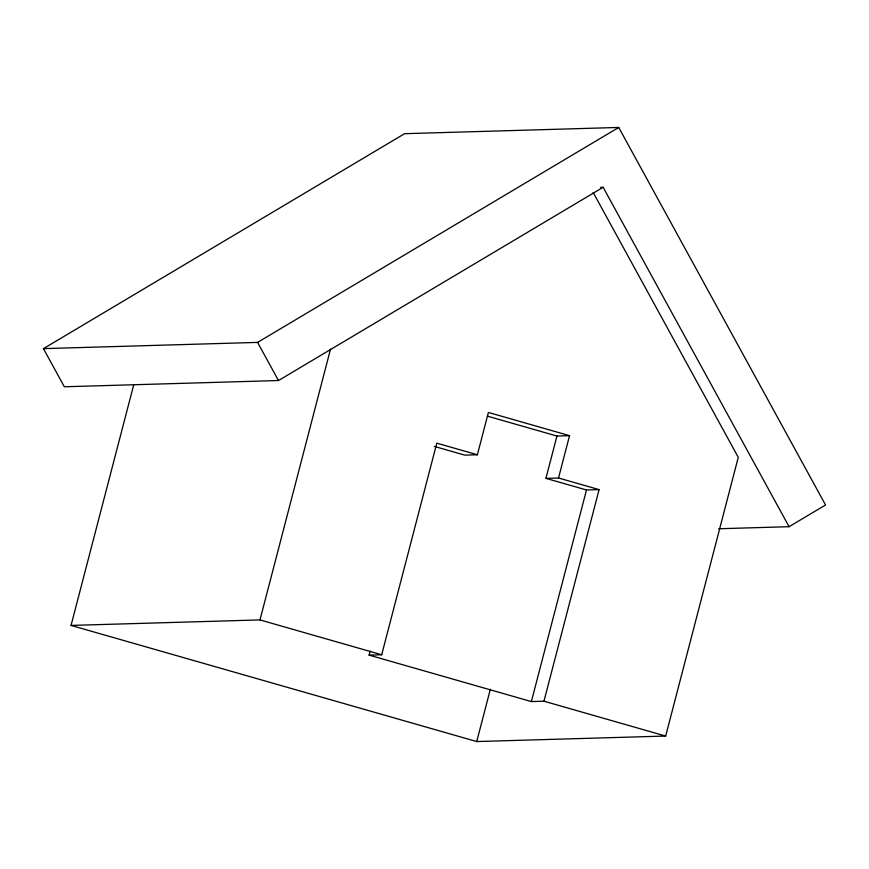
<?xml version="1.0" encoding="UTF-8"?>
<svg xmlns="http://www.w3.org/2000/svg" width="869" height="869" viewBox="0 0 869 869"><rect width="100%" height="100%" fill="white"/><g stroke="black" fill="none" stroke-linecap="round" stroke-linejoin="round"><path stroke-width="1.3" d="M593.147 192.418L738.27 457.333L665.676 736.054L476.733 741.55L71.041 625.419L133.761 384.652M71.041 625.419L259.983 619.912L330.535 349.056M665.676 736.054L543.961 701.207L531.372 701.576L369.097 655.117L370.118 651.207M369.097 655.117L381.687 654.759L436.803 443.157L477.374 454.769L488.4 412.449L569.543 435.673L558.517 477.993L545.917 478.363L556.942 436.042L569.543 435.673M476.733 741.55L490.366 689.215M531.372 701.576L586.488 489.975L599.089 489.605L543.961 701.207M789.074 526.701L603.14 187.302L278.471 380.535L64.339 386.77L43.45 348.632L404.596 133.685L618.728 127.45L825.55 504.987L789.074 526.701L718.598 528.754M43.45 348.632L257.582 342.397L618.728 127.45M600.62 187.367L603.14 187.302M477.374 454.769L464.785 455.128L434.359 446.427M487.4 416.132L556.942 436.042M558.517 477.993L599.089 489.605M545.917 478.363L586.488 489.975M259.983 619.912L381.687 654.759M257.582 342.397L278.471 380.535"/></g></svg>
